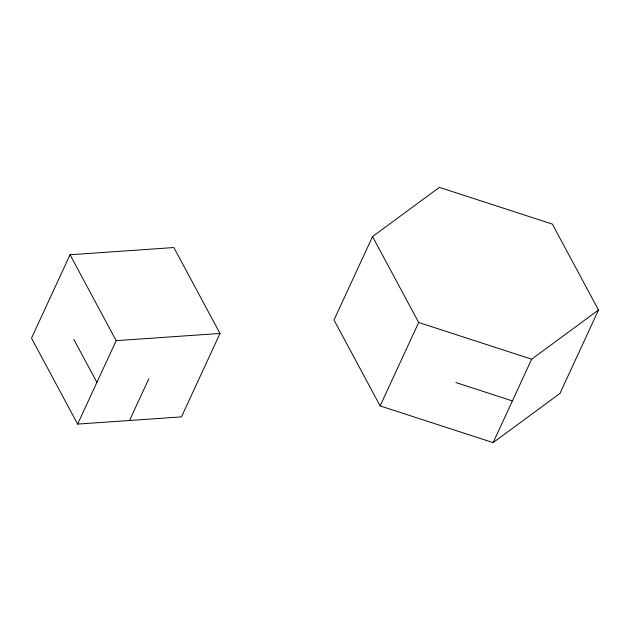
<?xml version="1.0" encoding="UTF-8"?>
<svg xmlns="http://www.w3.org/2000/svg" width="630" height="630" viewBox="0 0 630 630"><rect width="100%" height="100%" fill="white"/><g stroke="black" fill="none" stroke-linecap="round" stroke-linejoin="round"><path stroke-width="0.94" d="M70.048 254.748L31.5 338.176L77.632 424.084L181.456 416.887L220.004 333.459L173.872 247.551L70.048 254.748L116.18 340.657L77.632 424.084M129.544 420.486L148.822 378.772M372.543 236.565L333.995 319.993L380.126 405.901L493.109 442.63L559.952 393.435L598.5 310.007L552.368 224.099L439.386 187.37L372.543 236.565L418.674 322.473L531.657 359.202L598.5 310.007M380.126 405.901L418.674 322.473M493.109 442.63L531.657 359.202M116.18 340.657L220.004 333.459M455.892 382.552L512.379 400.916M73.844 339.42L96.91 382.371"/></g></svg>
